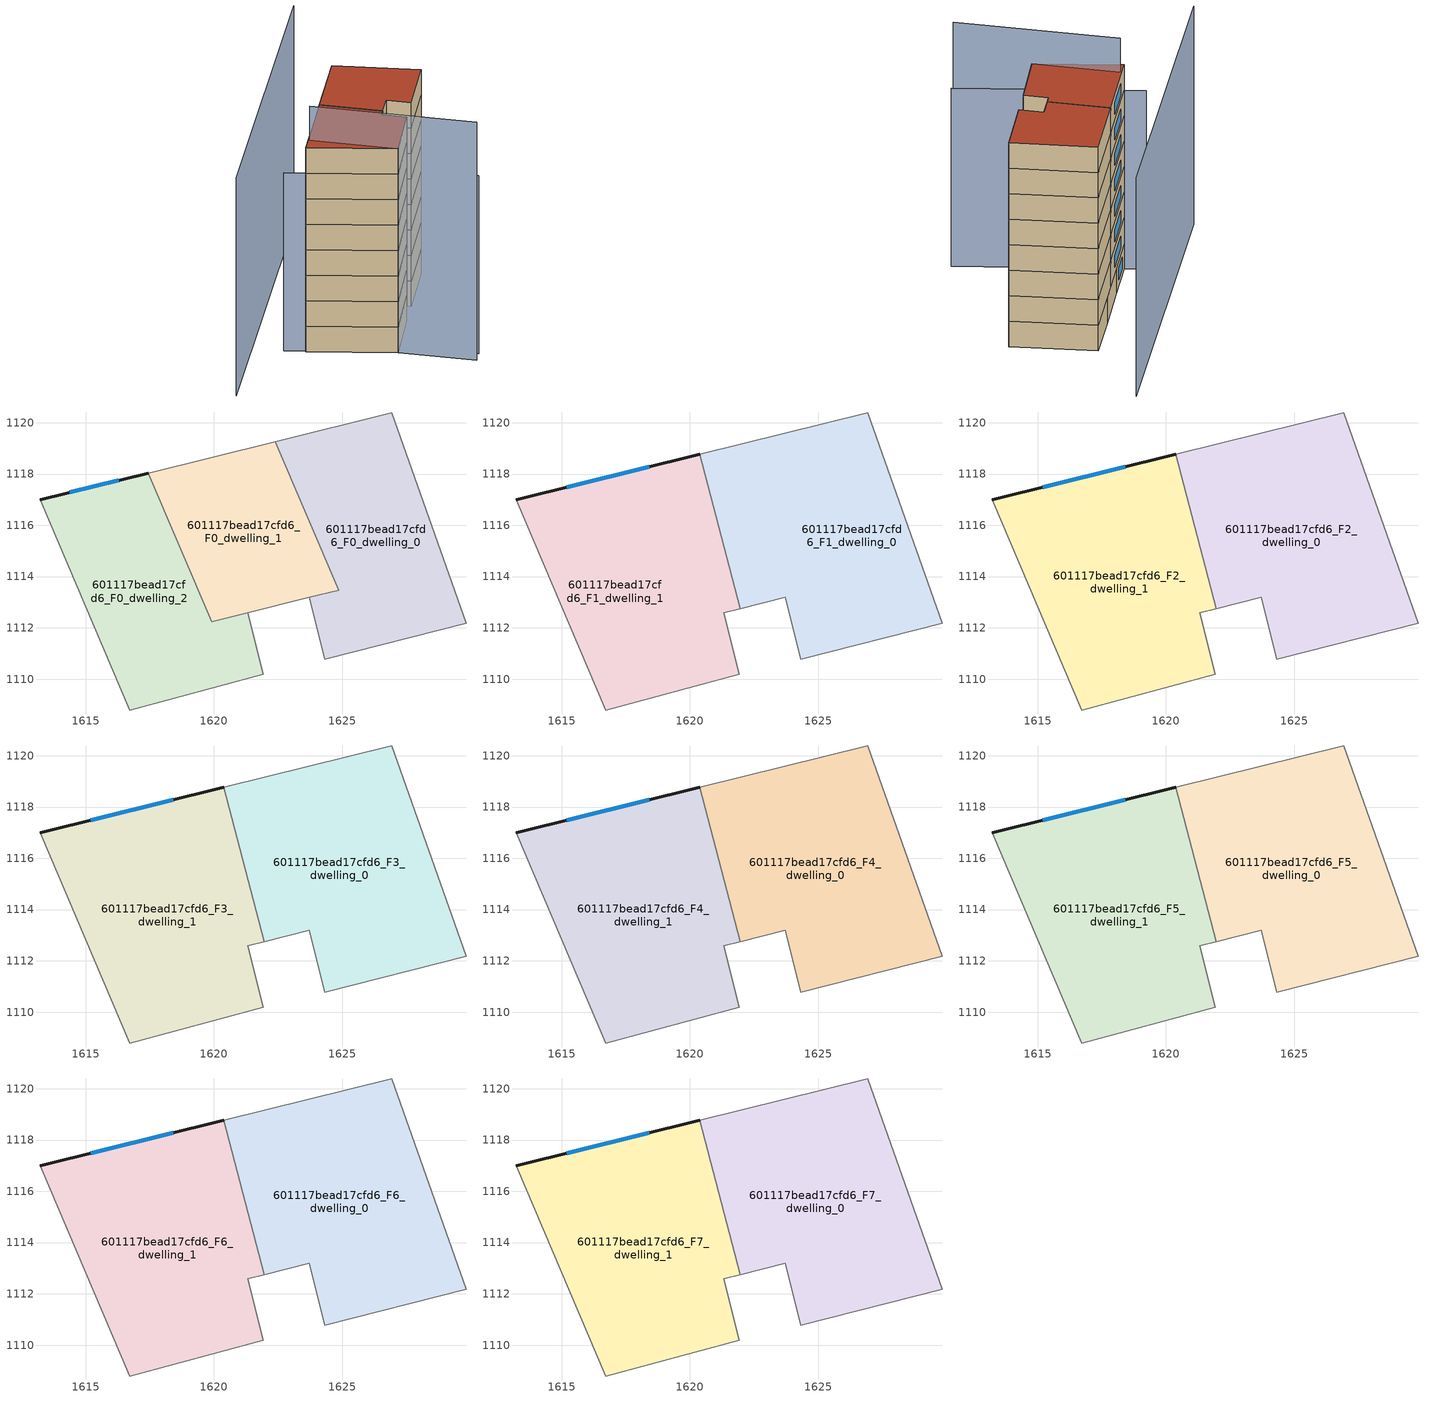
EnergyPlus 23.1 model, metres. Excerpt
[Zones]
601117bead17cfd6_F0_dwelling_0
 floor ground (EU_floor_Construction): 1626.93,1120.39 1629.83,1112.18 1624.33,1110.79 1623.72,1113.19 1624.86,1113.47 1622.39,1119.26 z0
 wall to 601117bead17cfd6_F0_dwelling_1 (EU_wall_Construction): 1624.86,1113.47 1623.72,1113.19 z0:3
 wall adiabatic (EU_wall_Construction): 1623.72,1113.19 1624.33,1110.79 1629.83,1112.18 1626.93,1120.39 1622.39,1119.26 1624.86,1113.47 z0:3
601117bead17cfd6_F0_dwelling_1
 floor ground (EU_floor_Construction): 1622.39,1119.26 1624.86,1113.47 1623.72,1113.19 1619.92,1112.24 1617.44,1118.04 z0
 wall adiabatic (EU_wall_Construction): 1624.86,1113.47 1622.39,1119.26 1617.44,1118.04 1619.92,1112.24 / 1621.33,1112.59 1623.72,1113.18 z0:3
 wall to 601117bead17cfd6_F0_dwelling_2 (EU_wall_Construction): 1619.92,1112.24 1621.32,1112.59 z0:3
601117bead17cfd6_F0_dwelling_2
 floor ground (EU_floor_Construction): 1617.44,1118.04 1619.92,1112.24 1621.32,1112.59 1621.92,1110.18 1616.72,1108.79 1613.22,1116.99 z0
 wall outside (EU_wall_Construction): 1617.44,1118.04 1613.22,1116.99 z0:3
 wall adiabatic (EU_wall_Construction): 1613.22,1116.99 1616.72,1108.79 1621.92,1110.18 1621.32,1112.59 / 1619.92,1112.24 1617.44,1118.04 z0:3
 window (EU_Window_Construction): 1616.28,1117.75 1614.38,1117.28 z0.83:2.17
601117bead17cfd6_F1_dwelling_0
 floor to 601117bead17cfd6_F0_dwelling_0 (EU_floor_Construction): 1626.93,1120.39 1629.83,1112.18 1624.33,1110.79 1623.72,1113.19 1624.86,1113.47 1622.39,1119.26 z3
 floor to 601117bead17cfd6_F0_dwelling_1 (EU_floor_Construction): 1622.39,1119.26 1624.86,1113.47 1621.96,1112.75 1620.39,1118.77 z3
 wall adiabatic (EU_wall_Construction): 1621.96,1112.74 1623.72,1113.19 1624.33,1110.78 1629.83,1112.18 1626.93,1120.39 1620.39,1118.77 z3:6
 wall to 601117bead17cfd6_F1_dwelling_1 (EU_wall_Construction): 1620.39,1118.77 1621.96,1112.74 z3:6
601117bead17cfd6_F1_dwelling_1
 floor to 601117bead17cfd6_F0_dwelling_1 (EU_floor_Construction): 1620.39,1118.77 1621.96,1112.75 1619.92,1112.24 1617.44,1118.04 z3
 floor to 601117bead17cfd6_F0_dwelling_2 (EU_floor_Construction): 1617.44,1118.04 1619.92,1112.24 1621.32,1112.59 1621.92,1110.18 1616.72,1108.79 1613.22,1116.99 z3
 wall outside (EU_wall_Construction): 1620.39,1118.77 1613.22,1116.99 z3:6
 wall adiabatic (EU_wall_Construction): 1613.22,1116.99 1616.72,1108.79 1621.92,1110.18 1621.32,1112.59 1621.96,1112.74 z3:6
 window (EU_Window_Construction): 1618.42,1118.28 1615.19,1117.48 z3.83:5.17
601117bead17cfd6_F2_dwelling_0
 floor to 601117bead17cfd6_F1_dwelling_0 (EU_floor_Construction): 1626.93,1120.39 1629.83,1112.18 1624.33,1110.78 1623.72,1113.19 1621.96,1112.74 1620.39,1118.77 z6
 wall adiabatic (EU_wall_Construction): 1621.96,1112.74 1623.72,1113.19 1624.33,1110.78 1629.83,1112.18 1626.93,1120.39 1620.39,1118.77 z6:9
 wall to 601117bead17cfd6_F2_dwelling_1 (EU_wall_Construction): 1620.39,1118.77 1621.96,1112.74 z6:9
601117bead17cfd6_F2_dwelling_1
 floor to 601117bead17cfd6_F1_dwelling_1 (EU_floor_Construction): 1620.39,1118.77 1621.96,1112.74 1621.32,1112.59 1621.92,1110.18 1616.72,1108.79 1613.22,1116.99 z6
 wall outside (EU_wall_Construction): 1620.39,1118.77 1613.22,1116.99 z6:9
 wall adiabatic (EU_wall_Construction): 1613.22,1116.99 1616.72,1108.79 1621.92,1110.18 1621.32,1112.59 1621.96,1112.74 z6:9
 window (EU_Window_Construction): 1618.42,1118.28 1615.19,1117.48 z6.83:8.17
601117bead17cfd6_F3_dwelling_0
 floor to 601117bead17cfd6_F2_dwelling_0 (EU_floor_Construction): 1626.93,1120.39 1629.83,1112.18 1624.33,1110.78 1623.72,1113.19 1621.96,1112.74 1620.39,1118.77 z9
 wall adiabatic (EU_wall_Construction): 1621.96,1112.74 1623.72,1113.19 1624.33,1110.78 1629.83,1112.18 1626.93,1120.39 1620.39,1118.77 z9:12
 wall to 601117bead17cfd6_F3_dwelling_1 (EU_wall_Construction): 1620.39,1118.77 1621.96,1112.74 z9:12
601117bead17cfd6_F3_dwelling_1
 floor to 601117bead17cfd6_F2_dwelling_1 (EU_floor_Construction): 1620.39,1118.77 1621.96,1112.74 1621.32,1112.59 1621.92,1110.18 1616.72,1108.79 1613.22,1116.99 z9
 wall outside (EU_wall_Construction): 1620.39,1118.77 1613.22,1116.99 z9:12
 wall adiabatic (EU_wall_Construction): 1613.22,1116.99 1616.72,1108.79 1621.92,1110.18 1621.32,1112.59 1621.96,1112.74 z9:12
 window (EU_Window_Construction): 1618.42,1118.28 1615.19,1117.48 z9.83:11.17
601117bead17cfd6_F4_dwelling_0
 floor to 601117bead17cfd6_F3_dwelling_0 (EU_floor_Construction): 1626.93,1120.39 1629.83,1112.18 1624.33,1110.78 1623.72,1113.19 1621.96,1112.74 1620.39,1118.77 z12
 wall adiabatic (EU_wall_Construction): 1621.96,1112.74 1623.72,1113.19 1624.33,1110.78 1629.83,1112.18 1626.93,1120.39 1620.39,1118.77 z12:15
 wall to 601117bead17cfd6_F4_dwelling_1 (EU_wall_Construction): 1620.39,1118.77 1621.96,1112.74 z12:15
601117bead17cfd6_F4_dwelling_1
 floor to 601117bead17cfd6_F3_dwelling_1 (EU_floor_Construction): 1620.39,1118.77 1621.96,1112.74 1621.32,1112.59 1621.92,1110.18 1616.72,1108.79 1613.22,1116.99 z12
 wall outside (EU_wall_Construction): 1620.39,1118.77 1613.22,1116.99 z12:15
 wall adiabatic (EU_wall_Construction): 1613.22,1116.99 1616.72,1108.79 1621.92,1110.18 1621.32,1112.59 1621.96,1112.74 z12:15
 window (EU_Window_Construction): 1618.42,1118.28 1615.19,1117.48 z12.83:14.17
601117bead17cfd6_F5_dwelling_0
 floor to 601117bead17cfd6_F4_dwelling_0 (EU_floor_Construction): 1626.93,1120.39 1629.83,1112.18 1624.33,1110.78 1623.72,1113.19 1621.96,1112.74 1620.39,1118.77 z15
 wall adiabatic (EU_wall_Construction): 1621.96,1112.74 1623.72,1113.19 1624.33,1110.78 1629.83,1112.18 1626.93,1120.39 1620.39,1118.77 z15:18
 wall to 601117bead17cfd6_F5_dwelling_1 (EU_wall_Construction): 1620.39,1118.77 1621.96,1112.74 z15:18
601117bead17cfd6_F5_dwelling_1
 floor to 601117bead17cfd6_F4_dwelling_1 (EU_floor_Construction): 1620.39,1118.77 1621.96,1112.74 1621.32,1112.59 1621.92,1110.18 1616.72,1108.79 1613.22,1116.99 z15
 wall outside (EU_wall_Construction): 1620.39,1118.77 1613.22,1116.99 z15:18
 wall adiabatic (EU_wall_Construction): 1613.22,1116.99 1616.72,1108.79 1621.92,1110.18 1621.32,1112.59 1621.96,1112.74 z15:18
 window (EU_Window_Construction): 1618.42,1118.28 1615.19,1117.48 z15.83:17.17
601117bead17cfd6_F6_dwelling_0
 floor to 601117bead17cfd6_F5_dwelling_0 (EU_floor_Construction): 1626.93,1120.39 1629.83,1112.18 1624.33,1110.78 1623.72,1113.19 1621.96,1112.74 1620.39,1118.77 z18
 wall adiabatic (EU_wall_Construction): 1621.96,1112.74 1623.72,1113.19 1624.33,1110.78 1629.83,1112.18 1626.93,1120.39 1620.39,1118.77 z18:21
 wall to 601117bead17cfd6_F6_dwelling_1 (EU_wall_Construction): 1620.39,1118.77 1621.96,1112.74 z18:21
601117bead17cfd6_F6_dwelling_1
 floor to 601117bead17cfd6_F5_dwelling_1 (EU_floor_Construction): 1620.39,1118.77 1621.96,1112.74 1621.32,1112.59 1621.92,1110.18 1616.72,1108.79 1613.22,1116.99 z18
 wall outside (EU_wall_Construction): 1620.39,1118.77 1613.22,1116.99 z18:21
 wall adiabatic (EU_wall_Construction): 1613.22,1116.99 1616.72,1108.79 1621.92,1110.18 1621.32,1112.59 1621.96,1112.74 z18:21
 window (EU_Window_Construction): 1618.42,1118.28 1615.19,1117.48 z18.83:20.17
601117bead17cfd6_F7_dwelling_0
 floor to 601117bead17cfd6_F6_dwelling_0 (EU_floor_Construction): 1626.93,1120.39 1629.83,1112.18 1624.33,1110.78 1623.72,1113.19 1621.96,1112.74 1620.39,1118.77 z21
 wall adiabatic (EU_wall_Construction): 1621.96,1112.74 1623.72,1113.19 1624.33,1110.78 1629.83,1112.18 1626.93,1120.39 1620.39,1118.77 z21:24
 wall to 601117bead17cfd6_F7_dwelling_1 (EU_wall_Construction): 1620.39,1118.77 1621.96,1112.74 z21:24
 roof outside (EU_roof_Construction): 1629.83,1112.18 1626.93,1120.39 1620.39,1118.77 1621.96,1112.74 1623.72,1113.19 1624.33,1110.78 z24
601117bead17cfd6_F7_dwelling_1
 floor to 601117bead17cfd6_F6_dwelling_1 (EU_floor_Construction): 1620.39,1118.77 1621.96,1112.74 1621.32,1112.59 1621.92,1110.18 1616.72,1108.79 1613.22,1116.99 z21
 wall outside (EU_wall_Construction): 1620.39,1118.77 1613.22,1116.99 z21:24
 wall adiabatic (EU_wall_Construction): 1613.22,1116.99 1616.72,1108.79 1621.92,1110.18 1621.32,1112.59 1621.96,1112.74 z21:24
 window (EU_Window_Construction): 1618.42,1118.28 1615.19,1117.48 z21.83:23.17
 roof outside (EU_roof_Construction): 1621.92,1110.18 1621.32,1112.59 1621.96,1112.74 1620.39,1118.77 1613.22,1116.99 1616.72,1108.79 z24
shading: 1612.47,1118.98 1619.72,1101.58 z0:21; 1632.4,1126.84 1603.65,1120.06 z0:25.7; 1618.66,1101.3 1614.54,1117.17 z0:28
[Building]
EU S2 Campaign: North Axis=0; Terrain=City; Solar Distribution=FullExterior
[Site:Location]
Lyon-Bron: Latitude=45.75; Longitude=5; Time Zone=1; Elevation=198
[SizingPeriod:WeatherFileDays]
AnnualSizingPeriod: Begin Month=1; Begin Day of Month=1; End Month=12; End Day of Month=31; Day of Week for Start Day=Monday; Use Weather File Daylight Saving Period=No; Use Weather File Rain and Snow Indicators=No
[MATERIAL]
EU_InternalMass_Material: Roughness=MediumRough; Thickness=0.1; Conductivity=1; Density=1800; Specific Heat=900; Thermal Absorptance=0.9; Solar Absorptance=0.7; Visible Absorptance=0.7
[MATERIAL:NOMASS] Roughness=MediumRough; Thermal Absorptance=0.9; Solar Absorptance=0.7; Visible Absorptance=0.7
Name | Thermal Resistance
EU_wall_NoMass | 0.87146
EU_roof_NoMass | 0.842276
EU_floor_NoMass | 0.496999
[WINDOWMATERIAL:SIMPLEGLAZINGSYSTEM]
EU_Window_SimpleGlazing: UFactor=2.2525; Solar Heat Gain Coefficient=0.76; Visible Transmittance=0.76
[CONSTRUCTION]
EU_wall_Construction: EU_wall_NoMass
EU_roof_Construction: EU_roof_NoMass
EU_floor_Construction: EU_floor_NoMass
EU_Window_Construction: EU_Window_SimpleGlazing
EU_InternalMass_Construction: EU_InternalMass_Material
[ZONE] Type=1; Multiplier=1; Ceiling Height=autocalculate; Floor Area=autocalculate; Part of Total Floor Area=Yes
Name | Volume
601117bead17cfd6_F0_dwelling_0 | 124.63
601117bead17cfd6_F1_dwelling_0; 601117bead17cfd6_F2_dwelling_0; 601117bead17cfd6_F3_dwelling_0; 601117bead17cfd6_F4_dwelling_0; 601117bead17cfd6_F5_dwelling_0; 601117bead17cfd6_F6_dwelling_0; 601117bead17cfd6_F7_dwelling_0 | 171.765
601117bead17cfd6_F0_dwelling_1 | 95.0625
601117bead17cfd6_F1_dwelling_1; 601117bead17cfd6_F2_dwelling_1; 601117bead17cfd6_F3_dwelling_1; 601117bead17cfd6_F4_dwelling_1; 601117bead17cfd6_F5_dwelling_1; 601117bead17cfd6_F6_dwelling_1; 601117bead17cfd6_F7_dwelling_1 | 171.754
601117bead17cfd6_F0_dwelling_2 | 123.784
[INTERNALMASS] Construction=EU_InternalMass_Construction
Name | Zone or ZoneList | Surface Area
601117bead17cfd6_F0_dwelling_0_EU_InternalMass | 601117bead17cfd6_F0_dwelling_0 | 41.546
601117bead17cfd6_F0_dwelling_1_EU_InternalMass | 601117bead17cfd6_F0_dwelling_1 | 31.69
601117bead17cfd6_F0_dwelling_2_EU_InternalMass | 601117bead17cfd6_F0_dwelling_2 | 41.2619
601117bead17cfd6_F1_dwelling_0_EU_InternalMass | 601117bead17cfd6_F1_dwelling_0 | 57.2533
601117bead17cfd6_F1_dwelling_1_EU_InternalMass | 601117bead17cfd6_F1_dwelling_1 | 57.2507
601117bead17cfd6_F2_dwelling_0_EU_InternalMass | 601117bead17cfd6_F2_dwelling_0 | 57.2533
601117bead17cfd6_F2_dwelling_1_EU_InternalMass | 601117bead17cfd6_F2_dwelling_1 | 57.2507
601117bead17cfd6_F3_dwelling_0_EU_InternalMass | 601117bead17cfd6_F3_dwelling_0 | 57.2533
601117bead17cfd6_F3_dwelling_1_EU_InternalMass | 601117bead17cfd6_F3_dwelling_1 | 57.2507
601117bead17cfd6_F4_dwelling_0_EU_InternalMass | 601117bead17cfd6_F4_dwelling_0 | 57.2533
601117bead17cfd6_F4_dwelling_1_EU_InternalMass | 601117bead17cfd6_F4_dwelling_1 | 57.2507
601117bead17cfd6_F5_dwelling_0_EU_InternalMass | 601117bead17cfd6_F5_dwelling_0 | 57.2533
601117bead17cfd6_F5_dwelling_1_EU_InternalMass | 601117bead17cfd6_F5_dwelling_1 | 57.2507
601117bead17cfd6_F6_dwelling_0_EU_InternalMass | 601117bead17cfd6_F6_dwelling_0 | 57.2533
601117bead17cfd6_F6_dwelling_1_EU_InternalMass | 601117bead17cfd6_F6_dwelling_1 | 57.2507
601117bead17cfd6_F7_dwelling_0_EU_InternalMass | 601117bead17cfd6_F7_dwelling_0 | 57.2533
601117bead17cfd6_F7_dwelling_1_EU_InternalMass | 601117bead17cfd6_F7_dwelling_1 | 57.2507
[OTHEREQUIPMENT] Fuel Type=Electricity; Design Level Calculation Method=Watts/Area; Power per Zone Floor Area=1; Fraction Latent=0; Fraction Radiant=0; Fraction Lost=0; Carbon Dioxide Generation Rate=0; EndUse Subcategory=EU_Step8_InternalGains
Name | Zone or ZoneList or Space or SpaceList | Schedule
EU_Step8_InternalGain_601117bead17cfd6_F0_dwelling_0_f000 | 601117bead17cfd6_F0_dwelling_0 | EU_Step8_GainSchedule_601117bead17cfd6_F0_dwelling_0_f000
EU_Step8_InternalGain_601117bead17cfd6_F0_dwelling_1_f000 | 601117bead17cfd6_F0_dwelling_1 | EU_Step8_GainSchedule_601117bead17cfd6_F0_dwelling_1_f000
EU_Step8_InternalGain_601117bead17cfd6_F0_dwelling_2_f000 | 601117bead17cfd6_F0_dwelling_2 | EU_Step8_GainSchedule_601117bead17cfd6_F0_dwelling_2_f000
EU_Step8_InternalGain_601117bead17cfd6_F1_dwelling_0_f000 | 601117bead17cfd6_F1_dwelling_0 | EU_Step8_GainSchedule_601117bead17cfd6_F1_dwelling_0_f000
EU_Step8_InternalGain_601117bead17cfd6_F1_dwelling_1_f000 | 601117bead17cfd6_F1_dwelling_1 | EU_Step8_GainSchedule_601117bead17cfd6_F1_dwelling_1_f000
EU_Step8_InternalGain_601117bead17cfd6_F2_dwelling_0_f000 | 601117bead17cfd6_F2_dwelling_0 | EU_Step8_GainSchedule_601117bead17cfd6_F2_dwelling_0_f000
EU_Step8_InternalGain_601117bead17cfd6_F2_dwelling_1_f000 | 601117bead17cfd6_F2_dwelling_1 | EU_Step8_GainSchedule_601117bead17cfd6_F2_dwelling_1_f000
EU_Step8_InternalGain_601117bead17cfd6_F3_dwelling_0_f000 | 601117bead17cfd6_F3_dwelling_0 | EU_Step8_GainSchedule_601117bead17cfd6_F3_dwelling_0_f000
EU_Step8_InternalGain_601117bead17cfd6_F3_dwelling_1_f000 | 601117bead17cfd6_F3_dwelling_1 | EU_Step8_GainSchedule_601117bead17cfd6_F3_dwelling_1_f000
EU_Step8_InternalGain_601117bead17cfd6_F4_dwelling_0_f000 | 601117bead17cfd6_F4_dwelling_0 | EU_Step8_GainSchedule_601117bead17cfd6_F4_dwelling_0_f000
EU_Step8_InternalGain_601117bead17cfd6_F4_dwelling_1_f000 | 601117bead17cfd6_F4_dwelling_1 | EU_Step8_GainSchedule_601117bead17cfd6_F4_dwelling_1_f000
EU_Step8_InternalGain_601117bead17cfd6_F5_dwelling_0_f000 | 601117bead17cfd6_F5_dwelling_0 | EU_Step8_GainSchedule_601117bead17cfd6_F5_dwelling_0_f000
EU_Step8_InternalGain_601117bead17cfd6_F5_dwelling_1_f000 | 601117bead17cfd6_F5_dwelling_1 | EU_Step8_GainSchedule_601117bead17cfd6_F5_dwelling_1_f000
EU_Step8_InternalGain_601117bead17cfd6_F6_dwelling_0_f000 | 601117bead17cfd6_F6_dwelling_0 | EU_Step8_GainSchedule_601117bead17cfd6_F6_dwelling_0_f000
EU_Step8_InternalGain_601117bead17cfd6_F6_dwelling_1_f000 | 601117bead17cfd6_F6_dwelling_1 | EU_Step8_GainSchedule_601117bead17cfd6_F6_dwelling_1_f000
EU_Step8_InternalGain_601117bead17cfd6_F7_dwelling_0_f000 | 601117bead17cfd6_F7_dwelling_0 | EU_Step8_GainSchedule_601117bead17cfd6_F7_dwelling_0_f000
EU_Step8_InternalGain_601117bead17cfd6_F7_dwelling_1_f000 | 601117bead17cfd6_F7_dwelling_1 | EU_Step8_GainSchedule_601117bead17cfd6_F7_dwelling_1_f000
[ZONEVENTILATION:DESIGNFLOWRATE] Schedule=EU_AlwaysOn; Design Flow Rate Calculation Method=AirChanges/Hour; Air Changes per Hour=0.425; Ventilation Type=Natural; Fan Pressure Rise=0; Fan Total Efficiency=1; Constant Term Coefficient=1; Temperature Term Coefficient=0; Velocity Term Coefficient=0; Velocity Squared Term Coefficient=0; Minimum Indoor Temperature=-100; Maximum Indoor Temperature=100; Delta Temperature=-100; Minimum Outdoor Temperature=-100; Maximum Outdoor Temperature=100; Maximum Wind Speed=40
Name | Zone or ZoneList or Space or SpaceList
EU_ConstantAir_601117bead17cfd6_F0_dwelling_0 | 601117bead17cfd6_F0_dwelling_0
EU_ConstantAir_601117bead17cfd6_F0_dwelling_1 | 601117bead17cfd6_F0_dwelling_1
EU_ConstantAir_601117bead17cfd6_F0_dwelling_2 | 601117bead17cfd6_F0_dwelling_2
EU_ConstantAir_601117bead17cfd6_F1_dwelling_0 | 601117bead17cfd6_F1_dwelling_0
EU_ConstantAir_601117bead17cfd6_F1_dwelling_1 | 601117bead17cfd6_F1_dwelling_1
EU_ConstantAir_601117bead17cfd6_F2_dwelling_0 | 601117bead17cfd6_F2_dwelling_0
EU_ConstantAir_601117bead17cfd6_F2_dwelling_1 | 601117bead17cfd6_F2_dwelling_1
EU_ConstantAir_601117bead17cfd6_F3_dwelling_0 | 601117bead17cfd6_F3_dwelling_0
EU_ConstantAir_601117bead17cfd6_F3_dwelling_1 | 601117bead17cfd6_F3_dwelling_1
EU_ConstantAir_601117bead17cfd6_F4_dwelling_0 | 601117bead17cfd6_F4_dwelling_0
EU_ConstantAir_601117bead17cfd6_F4_dwelling_1 | 601117bead17cfd6_F4_dwelling_1
EU_ConstantAir_601117bead17cfd6_F5_dwelling_0 | 601117bead17cfd6_F5_dwelling_0
EU_ConstantAir_601117bead17cfd6_F5_dwelling_1 | 601117bead17cfd6_F5_dwelling_1
EU_ConstantAir_601117bead17cfd6_F6_dwelling_0 | 601117bead17cfd6_F6_dwelling_0
EU_ConstantAir_601117bead17cfd6_F6_dwelling_1 | 601117bead17cfd6_F6_dwelling_1
EU_ConstantAir_601117bead17cfd6_F7_dwelling_0 | 601117bead17cfd6_F7_dwelling_0
EU_ConstantAir_601117bead17cfd6_F7_dwelling_1 | 601117bead17cfd6_F7_dwelling_1
[HVACTEMPLATE:THERMOSTAT] Constant Heating Setpoint=20; Constant Cooling Setpoint=50
EU_HeatOnly_601117bead17cfd6_F0_dwelling_0; EU_HeatOnly_601117bead17cfd6_F0_dwelling_1; EU_HeatOnly_601117bead17cfd6_F0_dwelling_2; EU_HeatOnly_601117bead17cfd6_F1_dwelling_0; EU_HeatOnly_601117bead17cfd6_F1_dwelling_1; EU_HeatOnly_601117bead17cfd6_F2_dwelling_0; EU_HeatOnly_601117bead17cfd6_F2_dwelling_1; EU_HeatOnly_601117bead17cfd6_F3_dwelling_0; EU_HeatOnly_601117bead17cfd6_F3_dwelling_1; EU_HeatOnly_601117bead17cfd6_F4_dwelling_0; EU_HeatOnly_601117bead17cfd6_F4_dwelling_1; EU_HeatOnly_601117bead17cfd6_F5_dwelling_0; EU_HeatOnly_601117bead17cfd6_F5_dwelling_1; EU_HeatOnly_601117bead17cfd6_F6_dwelling_0; EU_HeatOnly_601117bead17cfd6_F6_dwelling_1; EU_HeatOnly_601117bead17cfd6_F7_dwelling_0; EU_HeatOnly_601117bead17cfd6_F7_dwelling_1
[HVACTEMPLATE:ZONE:IDEALLOADSAIRSYSTEM] System Availability Schedule=EU_AlwaysOn; Maximum Heating Supply Air Temperature=50; Minimum Cooling Supply Air Temperature=13; Maximum Heating Supply Air Humidity Ratio=0.0156; Minimum Cooling Supply Air Humidity Ratio=0.0077; Heating Limit=NoLimit; Cooling Limit=NoLimit; Heating Availability Schedule=EU_AlwaysOn; Cooling Availability Schedule=EU_CoolingOff; Dehumidification Control Type=ConstantSensibleHeatRatio; Cooling Sensible Heat Ratio=0.7; Dehumidification Setpoint=60; Humidification Control Type=None; Humidification Setpoint=30; Outdoor Air Method=None; Outdoor Air Flow Rate per Person=0.00944; Outdoor Air Flow Rate per Zone Floor Area=0; Outdoor Air Flow Rate per Zone=0; Demand Controlled Ventilation Type=None; Outdoor Air Economizer Type=NoEconomizer; Heat Recovery Type=None; Sensible Heat Recovery Effectiveness=0.7; Latent Heat Recovery Effectiveness=0.65
Name | Template Thermostat
601117bead17cfd6_F0_dwelling_0 | EU_HeatOnly_601117bead17cfd6_F0_dwelling_0
601117bead17cfd6_F0_dwelling_1 | EU_HeatOnly_601117bead17cfd6_F0_dwelling_1
601117bead17cfd6_F0_dwelling_2 | EU_HeatOnly_601117bead17cfd6_F0_dwelling_2
601117bead17cfd6_F1_dwelling_0 | EU_HeatOnly_601117bead17cfd6_F1_dwelling_0
601117bead17cfd6_F1_dwelling_1 | EU_HeatOnly_601117bead17cfd6_F1_dwelling_1
601117bead17cfd6_F2_dwelling_0 | EU_HeatOnly_601117bead17cfd6_F2_dwelling_0
601117bead17cfd6_F2_dwelling_1 | EU_HeatOnly_601117bead17cfd6_F2_dwelling_1
601117bead17cfd6_F3_dwelling_0 | EU_HeatOnly_601117bead17cfd6_F3_dwelling_0
601117bead17cfd6_F3_dwelling_1 | EU_HeatOnly_601117bead17cfd6_F3_dwelling_1
601117bead17cfd6_F4_dwelling_0 | EU_HeatOnly_601117bead17cfd6_F4_dwelling_0
601117bead17cfd6_F4_dwelling_1 | EU_HeatOnly_601117bead17cfd6_F4_dwelling_1
601117bead17cfd6_F5_dwelling_0 | EU_HeatOnly_601117bead17cfd6_F5_dwelling_0
601117bead17cfd6_F5_dwelling_1 | EU_HeatOnly_601117bead17cfd6_F5_dwelling_1
601117bead17cfd6_F6_dwelling_0 | EU_HeatOnly_601117bead17cfd6_F6_dwelling_0
601117bead17cfd6_F6_dwelling_1 | EU_HeatOnly_601117bead17cfd6_F6_dwelling_1
601117bead17cfd6_F7_dwelling_0 | EU_HeatOnly_601117bead17cfd6_F7_dwelling_0
601117bead17cfd6_F7_dwelling_1 | EU_HeatOnly_601117bead17cfd6_F7_dwelling_1
[SIZING:ZONE] Zone Cooling Design Supply Air Temperature Input Method=SupplyAirTemperature; Zone Cooling Design Supply Air Temperature=13; Zone Heating Design Supply Air Temperature Input Method=SupplyAirTemperature; Zone Heating Design Supply Air Temperature=50; Zone Cooling Design Supply Air Humidity Ratio=0.008; Zone Heating Design Supply Air Humidity Ratio=0.008; Cooling Design Air Flow Method=DesignDay; Cooling Design Air Flow Rate=0; Cooling Minimum Air Flow per Zone Floor Area=0.000762; Cooling Minimum Air Flow=0; Cooling Minimum Air Flow Fraction=0.2; Heating Design Air Flow Method=DesignDay; Heating Design Air Flow Rate=0; Heating Maximum Air Flow per Zone Floor Area=0.002032; Heating Maximum Air Flow=0.141576; Heating Maximum Air Flow Fraction=0.3; Account for Dedicated Outdoor Air System=No; Dedicated Outdoor Air System Control Strategy=NeutralSupplyAir; Dedicated Outdoor Air Low Setpoint Temperature for Design=autosize; Dedicated Outdoor Air High Setpoint Temperature for Design=autosize; Zone Load Sizing Method=Sensible Load Only No Latent Load; Zone Latent Cooling Design Supply Air Humidity Ratio Input Method=HumidityRatioDifference; Zone Cooling Design Supply Air Humidity Ratio Difference=0.005; Zone Latent Heating Design Supply Air Humidity Ratio Input Method=HumidityRatioDifference; Zone Humidification Design Supply Air Humidity Ratio Difference=0.005
601117bead17cfd6_F0_dwelling_0; 601117bead17cfd6_F0_dwelling_1; 601117bead17cfd6_F0_dwelling_2; 601117bead17cfd6_F1_dwelling_0; 601117bead17cfd6_F1_dwelling_1; 601117bead17cfd6_F2_dwelling_0; 601117bead17cfd6_F2_dwelling_1; 601117bead17cfd6_F3_dwelling_0; 601117bead17cfd6_F3_dwelling_1; 601117bead17cfd6_F4_dwelling_0; 601117bead17cfd6_F4_dwelling_1; 601117bead17cfd6_F5_dwelling_0; 601117bead17cfd6_F5_dwelling_1; 601117bead17cfd6_F6_dwelling_0; 601117bead17cfd6_F6_dwelling_1; 601117bead17cfd6_F7_dwelling_0; 601117bead17cfd6_F7_dwelling_1
[SCHEDULE:CONSTANT]
Name | Hourly Value
EU_AlwaysOn | 1
EU_CoolingOff | 0
[SCHEDULE:FILE] Column Number=1; Rows to Skip at Top=0; Number of Hours of Data=8760; Column Separator=Comma; Interpolate to Timestep=No; Minutes per Item=60; Adjust Schedule for Daylight Savings=Yes
Name | File
EU_Step8_GainSchedule_601117bead17cfd6_F0_dwelling_0_f000 | ../../schedules/601117bead17cfd6/601117bead17cfd6_F0_dwelling_0_f000_gain.csv
EU_Step8_GainSchedule_601117bead17cfd6_F0_dwelling_1_f000 | ../../schedules/601117bead17cfd6/601117bead17cfd6_F0_dwelling_1_f000_gain.csv
EU_Step8_GainSchedule_601117bead17cfd6_F0_dwelling_2_f000 | ../../schedules/601117bead17cfd6/601117bead17cfd6_F0_dwelling_2_f000_gain.csv
EU_Step8_GainSchedule_601117bead17cfd6_F1_dwelling_0_f000 | ../../schedules/601117bead17cfd6/601117bead17cfd6_F1_dwelling_0_f000_gain.csv
EU_Step8_GainSchedule_601117bead17cfd6_F1_dwelling_1_f000 | ../../schedules/601117bead17cfd6/601117bead17cfd6_F1_dwelling_1_f000_gain.csv
EU_Step8_GainSchedule_601117bead17cfd6_F2_dwelling_0_f000 | ../../schedules/601117bead17cfd6/601117bead17cfd6_F2_dwelling_0_f000_gain.csv
EU_Step8_GainSchedule_601117bead17cfd6_F2_dwelling_1_f000 | ../../schedules/601117bead17cfd6/601117bead17cfd6_F2_dwelling_1_f000_gain.csv
EU_Step8_GainSchedule_601117bead17cfd6_F3_dwelling_0_f000 | ../../schedules/601117bead17cfd6/601117bead17cfd6_F3_dwelling_0_f000_gain.csv
EU_Step8_GainSchedule_601117bead17cfd6_F3_dwelling_1_f000 | ../../schedules/601117bead17cfd6/601117bead17cfd6_F3_dwelling_1_f000_gain.csv
EU_Step8_GainSchedule_601117bead17cfd6_F4_dwelling_0_f000 | ../../schedules/601117bead17cfd6/601117bead17cfd6_F4_dwelling_0_f000_gain.csv
EU_Step8_GainSchedule_601117bead17cfd6_F4_dwelling_1_f000 | ../../schedules/601117bead17cfd6/601117bead17cfd6_F4_dwelling_1_f000_gain.csv
EU_Step8_GainSchedule_601117bead17cfd6_F5_dwelling_0_f000 | ../../schedules/601117bead17cfd6/601117bead17cfd6_F5_dwelling_0_f000_gain.csv
EU_Step8_GainSchedule_601117bead17cfd6_F5_dwelling_1_f000 | ../../schedules/601117bead17cfd6/601117bead17cfd6_F5_dwelling_1_f000_gain.csv
EU_Step8_GainSchedule_601117bead17cfd6_F6_dwelling_0_f000 | ../../schedules/601117bead17cfd6/601117bead17cfd6_F6_dwelling_0_f000_gain.csv
EU_Step8_GainSchedule_601117bead17cfd6_F6_dwelling_1_f000 | ../../schedules/601117bead17cfd6/601117bead17cfd6_F6_dwelling_1_f000_gain.csv
EU_Step8_GainSchedule_601117bead17cfd6_F7_dwelling_0_f000 | ../../schedules/601117bead17cfd6/601117bead17cfd6_F7_dwelling_0_f000_gain.csv
EU_Step8_GainSchedule_601117bead17cfd6_F7_dwelling_1_f000 | ../../schedules/601117bead17cfd6/601117bead17cfd6_F7_dwelling_1_f000_gain.csv
